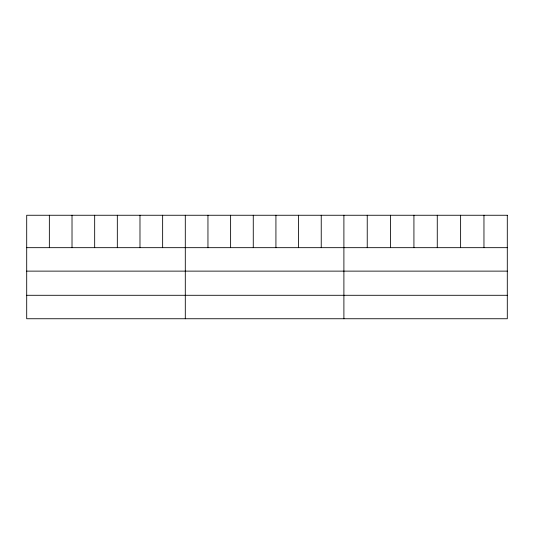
<?xml version="1.0" encoding="UTF-8"?>
<svg xmlns="http://www.w3.org/2000/svg" width="534" height="534" viewBox="0 0 534 534"><rect width="100%" height="100%" fill="white"/><g stroke="black" fill="none" stroke-linecap="round" stroke-linejoin="round"><path stroke-width="0.8" d="M26.7 247.669L507.3 247.669M26.7 271.125L507.3 271.125M26.7 295.289L507.3 295.289M483.958 215.255L483.958 247.669M460.615 215.255L460.615 247.669M437.273 215.255L437.273 247.669M413.923 215.255L413.923 247.669M390.581 215.255L390.581 247.669M367.238 215.255L367.238 247.669M343.896 215.255L343.896 318.745M321.241 215.255L321.241 247.669M298.579 215.255L298.579 247.669M275.924 215.255L275.924 247.669M253.27 215.255L253.27 247.669M230.615 215.255L230.615 247.669M207.953 215.255L207.953 247.669M185.298 215.255L185.298 318.745M162.643 215.255L162.643 247.669M139.981 215.255L139.981 247.669M117.326 215.255L117.326 247.669M94.672 215.255L94.672 247.669M72.017 215.255L72.017 247.669M49.355 215.255L49.355 247.669M507.3 215.255L26.7 215.255L26.7 318.745L507.3 318.745L507.3 215.255"/></g></svg>
